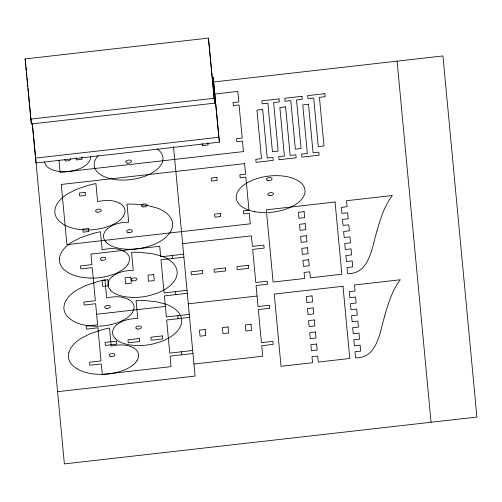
<?xml version="1.0" encoding="UTF-8"?>
<svg xmlns="http://www.w3.org/2000/svg" width="502" height="502" viewBox="0 0 502 502"><rect width="100%" height="100%" fill="white"/><g stroke="black" fill="none" stroke-linecap="round" stroke-linejoin="round"><path stroke-width="0.75" d="M59.399 258.624L59.769 256.466A45.657 23.927 -6.9 0 1 66.841 245.924L67.983 244.945A42.877 22.464 -6.9 0 1 71.968 242.102L80.395 237.753L92.136 233.694A65.392 34.261 -6.9 0 1 100.444 231.711L102.138 249.764A28.501 14.934 -6.9 0 1 106.374 249.023C112.247 248.245 118.547 248.39 123.881 251.257M68.83 352.755L68.46 354.92A43.128 22.596 -6.9 0 0 73.166 365.964L77.139 368.907M123.567 216.067L121.315 218.866A31.3 16.397 -6.9 0 1 109.762 225.931L104.247 227.739A35.077 18.379 -6.9 0 1 86.08 229.947L79.636 229.496A39.03 20.45 -6.9 0 1 63.559 224.463L59.581 221.526A43.128 22.596 -6.9 0 1 54.887 210.476L55.245 208.317A45.657 23.927 -6.9 0 1 62.311 197.775L63.453 196.797A42.877 22.464 -6.9 0 1 67.437 193.954L75.865 189.605L87.612 185.545A65.392 34.261 -6.9 0 1 95.913 183.563L97.614 201.616A28.501 14.934 -6.9 0 1 101.85 200.882C107.717 200.097 114.023 200.242 119.35 203.115M128.092 264.215L125.839 267.008A31.3 16.397 -6.9 0 1 114.293 274.079L108.771 275.887A35.077 18.379 -6.9 0 1 90.611 278.095M132.622 312.363L130.369 315.156A31.3 16.397 -6.9 0 1 118.823 322.221L113.301 324.035A35.077 18.379 -6.9 0 1 95.135 326.237L88.697 325.785A39.03 20.45 -6.9 0 1 72.621 320.759L68.642 317.822A43.128 22.596 -6.9 0 1 63.949 306.772L64.3 304.607A45.657 23.927 -6.9 0 1 71.372 294.065L72.514 293.093A42.877 22.464 -6.9 0 1 76.499 290.244L84.92 285.902L96.666 281.842A65.392 34.261 -6.9 0 1 104.974 279.859L106.669 297.912A28.501 14.934 -6.9 0 1 110.904 297.171C116.778 296.393 123.078 296.538 128.405 299.405M137.153 360.511L134.9 363.304A31.3 16.397 -6.9 0 1 123.354 370.369L117.832 372.183A35.077 18.379 -6.9 0 1 99.666 374.385L93.221 373.934A39.03 20.45 -6.9 0 1 77.145 368.907M107.71 228.548C112.335 224.576 118.472 222.982 124.427 222.43A28.501 14.934 -6.9 0 1 128.707 222.198L127.012 204.145A65.392 34.261 -6.9 0 1 135.509 204.214L147.764 205.556L156.819 207.91A42.877 22.464 -6.9 0 1 161.249 209.805L162.548 210.501A45.657 23.927 -6.9 0 1 171.42 219.23M112.241 276.696C116.866 272.724 123.003 271.13 128.958 270.572A28.501 14.934 -6.9 0 1 133.237 270.346L131.537 252.293A65.392 34.261 -6.9 0 1 140.039 252.362L152.288 253.698L161.349 256.058A42.877 22.464 -6.9 0 1 165.773 257.953L167.078 258.643M116.765 324.844C121.396 320.872 127.533 319.278 133.482 318.72A28.501 14.934 -6.9 0 1 137.768 318.494L136.067 300.434A65.392 34.261 -6.9 0 1 144.57 300.51L156.819 301.846L165.873 304.206A42.877 22.464 -6.9 0 1 170.303 306.094L171.609 306.791A45.657 23.927 -6.9 0 1 180.482 315.526L181.253 317.559A43.128 22.596 -6.9 0 1 178.699 329.431L175.361 333.202A39.03 20.45 -6.9 0 1 160.546 341.736L154.334 343.638A35.077 18.379 -6.9 0 1 136.136 345.552L130.388 345.031A31.3 16.397 -6.9 0 1 117.775 340.701L115.052 338.473M25.1 58.922L208.443 38.096L214.693 103.155L31.35 123.981L25.1 58.922L25.834 65.342M213.325 82.027L442.933 55.942L476.9 417.049L64.375 463.904L32.442 124.408M214.498 94.056L237.804 91.408L238.795 101.944L233.066 102.596L233.348 105.602L239.077 104.949L242.19 138.056L236.461 138.703L236.743 141.715L242.472 141.062L243.464 151.598L60.121 172.424L58.96 160.075M30.76 119.106L214.103 98.279L208.443 38.096M35.479 158.111L218.828 137.284L213.162 77.101L219.418 142.16L36.069 162.987L32.216 123.392M182.64 243.665L251.389 235.852L252.38 246.382L263.839 245.083L264.121 248.095L252.663 249.394L255.775 282.494L267.24 281.195L267.522 284.201L256.064 285.506L258.041 306.565L269.499 305.266L269.787 308.278L258.323 309.577L261.442 342.678L272.9 341.379L273.182 344.385L261.724 345.69L262.715 356.219L193.96 364.032M183.625 254.194L160.709 256.798L159.718 246.269L90.962 254.075L91.954 264.61L80.496 265.909L80.778 268.921L92.236 267.616L95.355 300.717L83.89 302.022L84.179 305.028L95.637 303.729L97.614 324.794L86.156 326.093L86.438 329.105L97.903 327.8L101.015 360.9L89.557 362.206L89.839 365.211L101.297 363.912L102.289 374.442L171.044 366.636L170.052 356.1L192.969 353.496M183.908 257.206L160.991 259.81L164.104 292.911L187.026 290.307M187.309 293.312L164.392 295.916L166.369 316.982L189.292 314.377M96.629 314.258L165.378 306.452M188.3 303.848L257.049 296.036M189.574 317.389L166.651 319.994L169.77 353.094L192.686 350.49M57.586 391.685L195.09 376.067L173.497 146.521M90.605 278.102L84.167 277.644A39.03 20.45 -6.9 0 1 68.09 272.611L64.112 269.674A43.128 22.596 -6.9 0 1 59.418 258.624M132.936 347.553C127.608 344.679 121.302 344.541 115.435 345.32A28.501 14.934 -6.9 0 0 111.199 346.06L109.499 328.007A65.392 34.261 -6.9 0 0 101.197 329.983L89.45 334.05L81.023 338.392A42.877 22.464 -6.9 0 0 77.044 341.241L75.896 342.213A45.657 23.927 -6.9 0 0 68.837 352.755M105.991 242.177L108.721 244.405A31.3 16.397 -6.9 0 0 121.34 248.728L127.081 249.256A35.077 18.379 -6.9 0 0 145.273 247.335L151.491 245.447A39.03 20.45 -6.9 0 0 166.294 236.906L169.638 233.135A43.128 22.596 -6.9 0 0 172.18 221.269L171.427 219.23M110.522 290.325L113.245 292.553A31.3 16.397 -6.9 0 0 125.87 296.877L131.606 297.404A35.077 18.379 -6.9 0 0 149.797 295.483L156.022 293.595A39.03 20.45 -6.9 0 0 170.824 285.054L174.169 281.283A43.128 22.596 -6.9 0 0 176.704 269.417L175.957 267.378A45.657 23.927 -6.9 0 0 167.078 258.649M214.103 98.279L214.693 103.155M218.828 137.284L219.418 142.16M397.101 61.15L431.061 422.251M207.884 142.712L208.098 144.965L202.369 145.618L202.155 143.359M172.167 255.499L172.45 258.505M175.568 291.606L175.851 294.618M177.827 315.683L178.11 318.688M181.228 351.789L181.511 354.801M81.839 157.032L82.052 159.285L76.317 159.937L76.109 157.678M25.978 66.879L26.342 70.738M26.487 72.282L26.851 76.141M26.995 77.684L27.867 86.946M28.012 88.484L30.333 113.176M30.478 114.72L31.35 123.981M124.007 251.195A25.991 13.617 -6.9 0 1 127.897 264.19M106.179 242.108A25.991 13.617 -6.9 0 1 107.572 228.51M110.71 290.256A25.991 13.617 -6.9 0 1 112.097 276.658M128.537 299.343A25.991 13.617 -6.9 0 1 132.428 312.338M119.482 203.046A25.991 13.617 -6.9 0 1 123.373 216.048M115.24 338.404A25.991 13.617 -6.9 0 1 116.627 324.807M133.068 347.491A25.991 13.617 -6.9 0 1 136.958 360.486M90.504 156.806A23.067 12.086 -6.9 0 1 68.718 171.446A23.067 12.086 -6.9 0 1 44.665 162.014M70.293 158.67A2.886 1.512 -6.9 0 1 67.726 160.916A2.886 1.512 -6.9 0 1 64.796 159.297M157.063 148.868A34.6 18.128 -6.9 0 1 152.188 172.807A34.6 18.128 -6.9 0 1 107.579 177.877A34.6 18.128 -6.9 0 1 98.354 155.538M376.977 231.045C371.982 246.714 369.83 274.261 347.591 273.584L347.026 267.566L352.755 266.913L352.191 260.896L346.462 261.548L345.891 255.531L351.626 254.878L351.055 248.86L345.326 249.513L344.761 243.495L350.49 242.842L349.925 236.825L344.196 237.477L343.632 231.46L349.361 230.807L348.79 224.789L343.061 225.436L342.496 219.418L348.225 218.772L347.66 212.754L341.931 213.4L341.366 207.382L347.095 206.73L346.531 200.712L392.363 195.51C384.482 205.945 380.428 218.59 376.977 231.045M384.902 315.3C379.907 330.975 377.755 358.516 355.516 357.844L354.952 351.827L360.681 351.174L360.116 345.156L354.387 345.809L353.816 339.785L359.551 339.139L358.98 333.121L353.251 333.767L352.686 327.75L358.415 327.103L357.851 321.079L352.122 321.732L351.557 315.714L357.286 315.061L356.715 309.044L350.986 309.696L350.421 303.679L356.15 303.026L355.585 297.008L349.856 297.661L349.292 291.643L355.021 290.991L354.456 284.973L400.289 279.765C392.407 290.206 388.353 302.844 384.902 315.3M279.043 98.894L261.856 100.846L262.138 103.851L267.867 103.205L272.435 151.755L278.164 151.102L273.596 102.552L279.325 101.9L279.043 98.894M301.959 96.29L284.772 98.241L285.054 101.247L290.783 100.601L295.352 149.15L301.081 148.498L296.513 99.948L302.242 99.296L301.959 96.29M324.882 93.686L307.688 95.637L307.971 98.649L313.706 97.997L318.268 146.546L323.997 145.894L319.435 97.344L325.164 96.691L324.882 93.686M262.665 109.467L256.936 110.12L261.504 158.67L255.775 159.322L256.058 162.328L273.245 160.376L272.962 157.371L267.233 158.017L262.665 109.467M285.582 106.863L279.852 107.516L284.421 156.066L278.692 156.718L278.974 159.724L296.161 157.772L295.879 154.767L290.15 155.413L285.582 106.863M308.504 104.259L302.775 104.912L307.337 153.461L301.608 154.114L301.89 157.126L319.084 155.168L318.795 152.162L313.066 152.815L308.504 104.259M244.599 163.633L61.257 184.46L66.917 244.643L250.26 223.817L249.268 213.281L243.539 213.934L243.257 210.928L248.986 210.275L245.873 177.175L240.144 177.821L239.862 174.815L245.591 174.163L244.599 163.633M85.164 192.385L79.435 193.038L79.718 196.05L85.447 195.397L85.164 192.385M216.939 177.419L211.21 178.066L211.493 181.078L217.222 180.425L216.939 177.419M88.559 228.498L82.83 229.15L83.112 232.156L88.841 231.51L88.559 228.498M220.34 213.526L214.605 214.178L214.894 217.19L220.623 216.538L220.34 213.526M335.066 202.017L266.317 209.823L273.107 282.049L304.62 278.466L304.055 272.448L309.784 271.795L310.349 277.813L341.862 274.236L335.066 202.017M304.124 211.612L298.395 212.264L298.96 218.282L304.689 217.63L304.124 211.612M305.254 223.654L299.525 224.3L300.089 230.318L305.818 229.671L305.254 223.654M306.389 235.689L300.66 236.335L301.225 242.359L306.954 241.707L306.389 235.689M307.519 247.724L301.79 248.377L302.355 254.395L308.084 253.742L307.519 247.724M107.855 279.758L102.126 280.411L102.697 286.429L108.426 285.776L107.855 279.758M130.777 277.154L125.048 277.807L125.613 283.825L131.342 283.172L130.777 277.154M153.694 274.55L147.964 275.203L148.529 281.22L154.258 280.568L153.694 274.55M202.538 270.522L191.074 271.827L191.362 274.832L202.821 273.534L202.538 270.522M225.454 267.917L213.996 269.223L214.279 272.228L225.737 270.929L225.454 267.917M248.371 265.313L236.913 266.618L237.195 269.624L248.653 268.325L248.371 265.313M308.655 259.76L302.919 260.412L303.49 266.43L309.219 265.778L308.655 259.76M342.991 286.272L274.243 294.084L281.032 366.303L312.545 362.726L311.98 356.709L317.71 356.056L318.274 362.074L349.787 358.491L342.991 286.272M312.049 295.873L306.32 296.525L306.885 302.543L312.614 301.89L312.049 295.873M313.179 307.908L307.45 308.561L308.015 314.578L313.744 313.926L313.179 307.908M205.192 329.525L199.463 330.178L200.028 336.196L205.757 335.543L205.192 329.525M228.109 326.921L222.38 327.574L222.944 333.592L228.674 332.945L228.109 326.921M251.025 324.323L245.296 324.97L245.861 330.987L251.59 330.341L251.025 324.323M116.527 341.122L105.069 342.42L105.351 345.432L116.809 344.127L116.527 341.122M139.443 338.517L127.985 339.816L128.267 342.828L139.725 341.523L139.443 338.517M162.359 335.913L150.901 337.212L151.184 340.224L162.642 338.925L162.359 335.913M314.315 319.943L308.586 320.596L309.15 326.614L314.88 325.961L314.315 319.943M315.444 331.979L309.715 332.631L310.28 338.649L316.009 338.003L315.444 331.979M316.58 344.021L310.845 344.667L311.416 350.685L317.145 350.038L316.58 344.021M269.317 195.598A2.886 1.512 -6.9 0 0 273.496 193.803A2.886 1.512 -6.9 0 0 269.072 192.988A2.886 1.512 -6.9 0 0 269.317 195.598M267.905 180.551A2.886 1.512 -6.9 0 0 272.078 178.756A2.886 1.512 -6.9 0 0 267.66 177.94A2.886 1.512 -6.9 0 0 267.905 180.551M254.909 211.718A34.6 18.128 -6.9 0 0 305.009 190.227A34.6 18.128 -6.9 0 0 251.973 180.444A34.6 18.128 -6.9 0 0 254.909 211.718M101.68 260.256A2.886 1.512 -6.9 0 0 105.853 258.467A2.886 1.512 -6.9 0 0 101.435 257.651A2.886 1.512 -6.9 0 0 101.68 260.256M128.248 232.69A2.886 1.512 -6.9 0 0 132.421 230.901A2.886 1.512 -6.9 0 0 128.004 230.085A2.886 1.512 -6.9 0 0 128.248 232.69M132.779 280.838A2.886 1.512 -6.9 0 0 136.952 279.049A2.886 1.512 -6.9 0 0 132.534 278.233A2.886 1.512 -6.9 0 0 132.779 280.838M106.211 308.404A2.886 1.512 -6.9 0 0 110.384 306.615A2.886 1.512 -6.9 0 0 105.966 305.8A2.886 1.512 -6.9 0 0 106.211 308.404M97.15 212.114A2.886 1.512 -6.9 0 0 101.329 210.319A2.886 1.512 -6.9 0 0 96.905 209.503A2.886 1.512 -6.9 0 0 97.15 212.114M137.303 328.986A2.886 1.512 -6.9 0 0 141.482 327.197A2.886 1.512 -6.9 0 0 137.059 326.382A2.886 1.512 -6.9 0 0 137.303 328.986M110.735 356.552A2.886 1.512 -6.9 0 0 114.914 354.763A2.886 1.512 -6.9 0 0 110.49 353.948A2.886 1.512 -6.9 0 0 110.735 356.552M127.282 163.068A2.886 1.512 -6.9 0 0 131.455 161.28A2.886 1.512 -6.9 0 0 127.037 160.464A2.886 1.512 -6.9 0 0 127.282 163.068M142.988 206.906A2.886 1.512 -6.9 0 0 147.161 205.111A2.886 1.512 -6.9 0 0 142.744 204.301A2.886 1.512 -6.9 0 0 142.988 206.906"/></g></svg>
